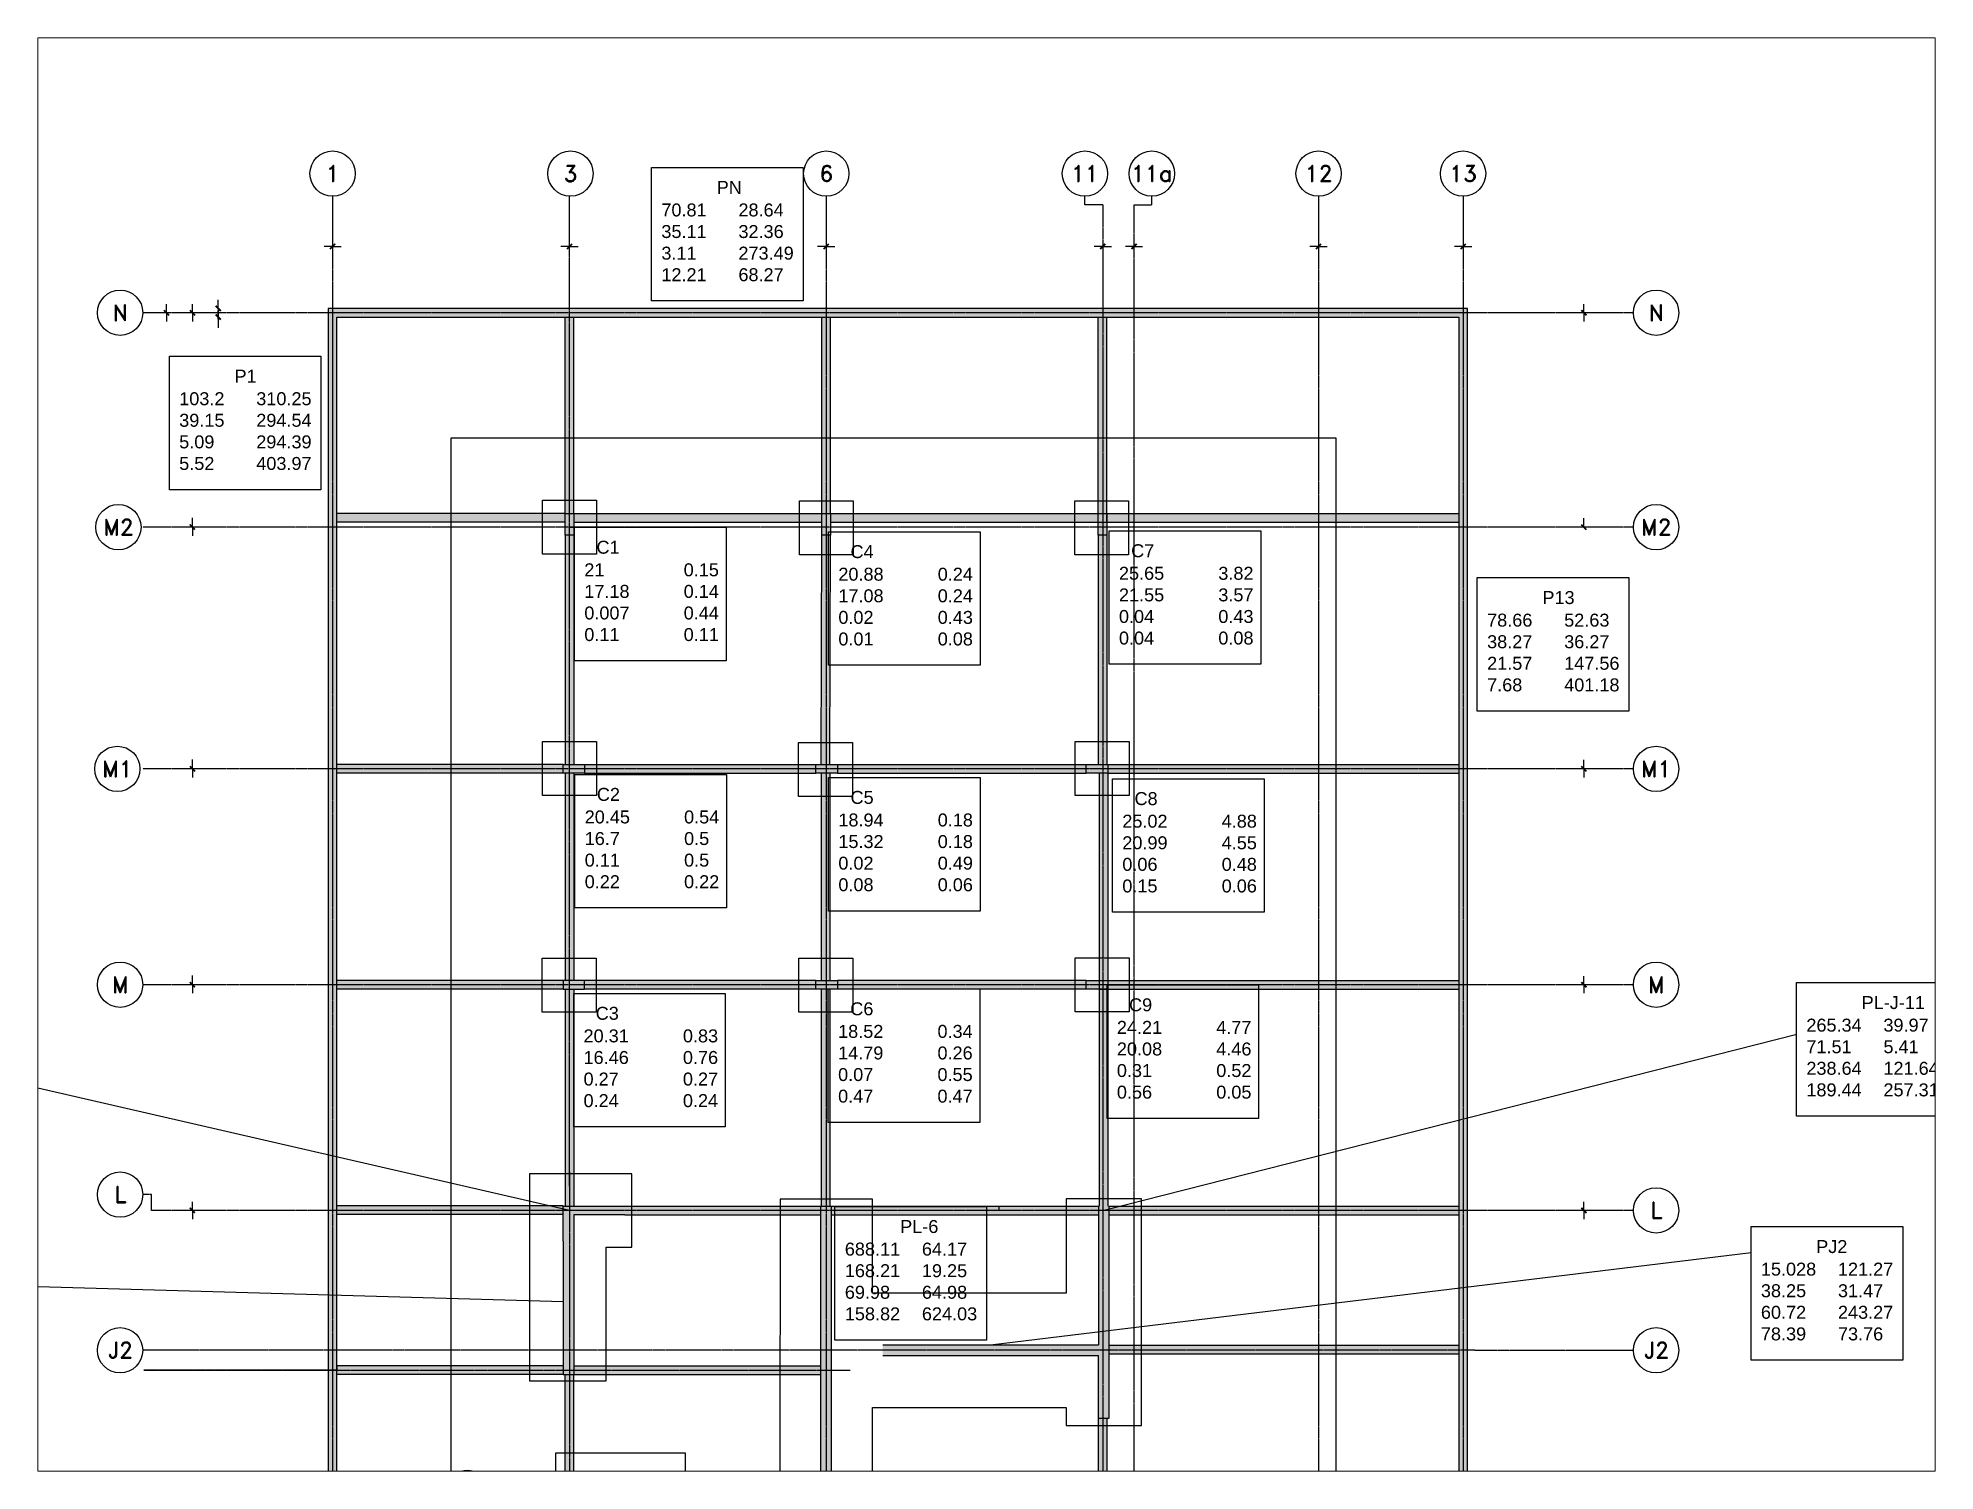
# Paper-space layout 'Layout1' of a CAD drawing. Header units: millimetres. Extents: x 0 to 257, y 0 to 194.
# The model-space entities are those that its viewports show. They can reach past a viewport. Long polylines and large blocks are cut down to what shows.
import ezdxf
from ezdxf.enums import TextEntityAlignment as Align

# ---------------------------------------------------------------- set-up
doc = ezdxf.new("R2010")
doc.units = ezdxf.units.MM
doc.linetypes.add('CENTER', pattern=[2, 1.25, -0.25, 0.25, -0.25])
for name, color, linetype in [('anotaciones', 7, 'Continuous'), ('EJES', 1, 'CENTER'), ('Fundaciones', 6, 'Continuous'), ('MUROS_EST', 5, 'Continuous'), ('VIGAS_1', 2, 'Continuous')]:
    doc.layers.add(name, color=color, linetype=linetype)
doc.styles.add('ROMAND', font='romand', dxfattribs={"height": 31.5})
doc.styles.get("Standard").update_dxf_attribs({"font": 'arial.ttf'})
pattern_1 = [(0, (13.411, -4.617), (0, 6.985), [5.08, -1.905]), (90, (13.411, -4.617), (-6.985, 4e-16), [5.08, -1.905])]

# ---------------------------------------------------------------- blocks, each defined once
blk = doc.blocks.new('EJE-1')
at = {"color": 3, "linetype": 'Continuous'}
blk.add_circle((0, 0), 35, dxfattribs=at)
at = {"color": 5, "linetype": 'Continuous', "style": 'ROMAND'}
blk.add_attdef('0', text='', height=25, dxfattribs=at).set_placement((0.2, 0), align=Align.MIDDLE)

msp = doc.modelspace()

# ---------------------------------------------------------------- hatches: boundary and pattern name
at = {"layer": 'MUROS_EST', "transparency": 33554687}
h = msp.add_hatch(color=5, dxfattribs=at)
h.dxf.hatch_style = 1
h.paths.add_polyline_path([(41.876, 23.406), (45.226, 23.406), (45.226, 53.826), (18.826, 53.826), (18.826, 6.173), (19.026, 6.173), (19.026, 53.626), (45.026, 53.626), (45.026, 23.606), (41.676, 23.606), (41.676, 14.16), (36.574, 14.16), (36.574, 14.657), (36.374, 14.657), (36.374, 14.16), (31.116, 14.16), (31.116, 13.21), (31.316, 13.21), (31.316, 13.91), (36.674, 13.91), (36.674, 7.626), (32.751, 7.228), (32.751, 7.028), (36.874, 7.447), (36.874, 13.91), (41.876, 13.91)], flags=17)
h.paths.add_polyline_path([(36.574, 18.23), (36.374, 18.23), (36.374, 16.91), (33.451, 16.91), (33.451, 20.41), (36.574, 20.41), (36.571, 20.61), (31.116, 20.61), (31.116, 20.41), (33.251, 20.41), (33.251, 16.91), (31.116, 16.91), (31.116, 16.71), (36.374, 16.71), (36.374, 14.657), (36.574, 14.657)], flags=16)
h.paths.add_polyline_path([(29.716, 15.09), (29.516, 15.09), (29.516, 13.66), (24.316, 13.66), (24.316, 6.173), (36.874, 7.447), (36.874, 13.91), (41.876, 13.91), (41.876, 23.406), (45.226, 23.406), (45.226, 53.826), (18.826, 53.826), (18.826, 6.173), (19.026, 6.173), (19.026, 53.626), (45.026, 53.626), (45.026, 23.606), (41.676, 23.606), (41.676, 14.16), (36.574, 14.16), (36.574, 14.657), (36.374, 14.657), (36.374, 14.16), (31.116, 14.16), (31.116, 13.21), (31.316, 13.21), (31.316, 13.91), (36.674, 13.91), (36.674, 7.626), (30.466, 6.997), (30.466, 11.37), (30.121, 12.101), (29.94, 12.016), (30.266, 11.326), (30.266, 6.976), (24.516, 6.393), (24.516, 13.46), (29.516, 13.46), (29.516, 12.96), (29.716, 12.96)])
h = msp.add_hatch(color=5, dxfattribs=at)
h.dxf.hatch_style = 1
h.paths.add_polyline_path([(41.876, 23.406), (45.226, 23.406), (45.226, 53.826), (18.826, 53.826), (18.826, 6.173), (19.026, 6.173), (19.026, 53.626), (45.026, 53.626), (45.026, 23.606), (41.676, 23.606), (41.676, 14.16), (36.574, 14.16), (36.574, 14.657), (36.374, 14.657), (36.374, 14.16), (31.116, 14.16), (31.116, 13.21), (31.316, 13.21), (31.316, 13.91), (36.674, 13.91), (36.674, 7.626), (30.466, 6.997), (30.466, 11.37), (30.121, 12.101), (29.94, 12.016), (30.266, 11.326), (30.266, 6.976), (24.516, 6.393), (24.516, 13.46), (29.516, 13.46), (29.516, 12.96), (29.716, 12.96), (29.716, 15.09), (29.516, 15.09), (29.516, 13.66), (24.316, 13.66), (24.316, 6.173), (36.874, 7.447), (36.874, 13.91), (41.876, 13.91)])
h = msp.add_hatch(color=2, dxfattribs=at)
h.dxf.hatch_style = 1
h.paths.add_polyline_path([(24.516, 23.835), (24.316, 23.835), (24.316, 18.86), (24.516, 18.86)])
h.paths.add_polyline_path([(24.316, 18.86), (19.026, 18.86), (19.026, 18.66), (24.316, 18.66)])
h.paths.add_polyline_path([(24.516, 18.66), (24.316, 18.66), (24.316, 13.66), (24.516, 13.66)])
h.paths.add_polyline_path([(24.316, 13.66), (19.026, 13.66), (19.026, 13.46), (24.316, 13.46)])
h.paths.add_polyline_path([(41.676, 20.61), (36.571, 20.61), (36.574, 20.41), (41.676, 20.41)])
h.paths.add_polyline_path([(30.241, 29.33), (24.516, 29.33), (24.516, 29.13), (30.241, 29.13)])
h.paths.add_polyline_path([(24.266, 29.33), (19.026, 29.33), (19.026, 29.13), (24.266, 29.13)])
h.paths.add_polyline_path([(24.266, 33.034), (19.026, 33.034), (19.026, 32.834), (24.266, 32.834)])
h.paths.add_polyline_path([(36.674, 33.03), (30.491, 33.03), (30.491, 32.83), (36.674, 32.83)])
h.paths.add_polyline_path([(45.026, 29.808), (36.924, 29.808), (36.924, 29.608), (45.026, 29.608)])
h.paths.add_polyline_path([(43.426, 33.03), (36.924, 33.03), (36.924, 32.83), (43.426, 32.83)])
h.paths.add_polyline_path([(45.026, 38.259), (36.889, 38.259), (36.889, 38.059), (45.026, 38.059)])
h.paths.add_polyline_path([(36.889, 43.059), (36.689, 43.059), (36.689, 38.259), (36.889, 38.259)])
h.paths.add_polyline_path([(36.389, 38.259), (30.626, 38.259), (30.626, 38.059), (36.389, 38.059)])
h.paths.add_polyline_path([(30.451, 43.059), (30.251, 43.059), (30.251, 38.259), (30.451, 38.259)])
h.paths.add_polyline_path([(30.126, 38.259), (24.765, 38.259), (24.765, 38.059), (30.126, 38.059)])
h.paths.add_polyline_path([(24.517, 43.059), (24.317, 43.059), (24.317, 38.259), (24.517, 38.259)])
h.paths.add_polyline_path([(24.265, 38.259), (19.026, 38.259), (19.026, 38.059), (24.265, 38.059)])
h.paths.add_polyline_path([(24.517, 38.059), (24.317, 38.059), (24.317, 33.03), (24.517, 33.03)])
h.paths.add_polyline_path([(24.517, 48.576), (24.317, 48.576), (24.317, 43.259), (24.517, 43.259)])
h.paths.add_polyline_path([(30.126, 43.259), (24.765, 43.259), (24.765, 43.059), (30.126, 43.059)])
h.paths.add_polyline_path([(24.265, 43.259), (19.026, 43.259), (19.026, 43.059), (24.265, 43.059)])
h.paths.add_polyline_path([(30.466, 48.576), (30.466, 48.576), (30.266, 48.576), (30.252, 43.259), (30.452, 43.259)])
h.paths.add_polyline_path([(36.389, 43.259), (30.626, 43.259), (30.626, 43.059), (36.389, 43.059)])
h.paths.add_polyline_path([(36.872, 48.576), (36.672, 48.576), (36.672, 43.259), (36.872, 43.259)])
h.paths.add_polyline_path([(45.026, 43.259), (36.889, 43.259), (36.889, 43.059), (45.026, 43.059)])
h.paths.add_polyline_path([(45.026, 49.076), (36.872, 49.076), (36.872, 48.876), (45.026, 48.876)])
h.paths.add_polyline_path([(36.872, 53.626), (36.672, 53.626), (36.672, 49.076), (36.872, 49.076)])
h.paths.add_polyline_path([(36.672, 49.076), (30.466, 49.076), (30.466, 48.876), (36.672, 48.876)])
h.paths.add_polyline_path([(30.466, 53.626), (30.266, 53.626), (30.266, 49.076), (30.466, 49.076)])
h.paths.add_polyline_path([(24.517, 53.626), (24.317, 53.626), (24.317, 49.076), (24.517, 49.076)])
h.paths.add_polyline_path([(24.317, 49.076), (19.026, 49.076), (19.026, 48.876), (24.317, 48.876)])
h.paths.add_polyline_path([(30.266, 49.076), (24.517, 49.076), (24.517, 48.876), (30.266, 48.876)])
h.paths.add_polyline_path([(37.337, 33.446), (41.304, 33.446), (41.304, 33.744), (37.337, 33.744)], flags=9)
h = msp.add_hatch(color=5, dxfattribs=at)
h.dxf.hatch_style = 1
h.paths.add_polyline_path([(29.716, 21.48), (29.516, 21.48), (29.516, 18.86), (24.316, 18.86), (24.316, 18.66), (29.516, 18.66), (29.516, 16.04), (29.716, 16.04)])
h.paths.add_polyline_path([(29.716, 24.83), (29.516, 24.83), (29.516, 24.085), (24.316, 24.085), (24.316, 23.835), (29.516, 23.835), (29.516, 22.43), (29.716, 22.43)])
h.paths.add_polyline_path([(36.874, 24.405), (31.316, 24.405), (31.316, 24.83), (31.116, 24.83), (31.116, 24.155), (31.474, 24.155), (31.474, 21.56), (31.674, 21.56), (31.674, 24.155), (36.874, 24.155)])
h.paths.add_polyline_path([(26.937, 26.706), (24.264, 26.706), (24.264, 26.456), (26.937, 26.456)])
h.paths.add_polyline_path([(36.924, 33.03), (36.674, 33.03), (36.674, 29.815), (31.674, 29.815), (31.674, 29.565), (36.674, 29.565), (36.674, 28.12), (36.924, 28.12)])
h.paths.add_polyline_path([(30.491, 33.03), (30.241, 33.03), (30.241, 26.356), (29.954, 25.772), (30.134, 25.683), (30.491, 26.412)])
h.paths.add_polyline_path([(24.516, 32.83), (25.698, 32.83), (25.698, 33.03), (24.266, 33.03), (24.266, 32.216), (24.266, 29.13), (24.516, 29.13)])
h.paths.add_polyline_path([(36.889, 43.259), (36.389, 43.259), (36.389, 43.059), (36.889, 43.059)])
h.paths.add_polyline_path([(36.689, 38.259), (36.389, 38.259), (36.389, 38.059), (36.689, 38.059)])
h.paths.add_polyline_path([(36.889, 38.259), (36.689, 38.259), (36.689, 38.059), (36.889, 38.059)])
h.paths.add_polyline_path([(30.626, 38.259), (30.126, 38.259), (30.126, 38.059), (30.626, 38.059)])
h.paths.add_polyline_path([(30.626, 43.259), (30.126, 43.259), (30.126, 43.059), (30.626, 43.059)])
h.paths.add_polyline_path([(30.466, 49.076), (30.266, 49.076), (30.266, 48.576), (30.466, 48.576)])
h.paths.add_polyline_path([(36.872, 48.876), (36.672, 48.876), (36.672, 48.576), (36.872, 48.576)])
h.paths.add_polyline_path([(36.872, 49.076), (36.672, 49.076), (36.672, 48.876), (36.872, 48.876)])
h.paths.add_polyline_path([(24.517, 49.076), (24.317, 49.076), (24.317, 48.576), (24.517, 48.576)])
h.paths.add_polyline_path([(24.765, 43.259), (24.265, 43.259), (24.265, 43.059), (24.765, 43.059)])
h.paths.add_polyline_path([(24.765, 38.259), (24.265, 38.259), (24.265, 38.059), (24.765, 38.059)])
h = msp.add_hatch(color=2, dxfattribs=at)
h.dxf.hatch_style = 1
h.paths.add_polyline_path([(45.026, 33.03), (43.426, 33.03), (43.426, 32.83), (45.026, 32.83)])
h.paths.add_polyline_path([(36.889, 38.059), (36.689, 38.059), (36.689, 33.03), (36.889, 33.03)])
h.paths.add_polyline_path([(30.451, 38.059), (30.251, 38.059), (30.251, 33.03), (30.451, 33.03)])
h.paths.add_polyline_path([(41.676, 23.603), (36.571, 23.603), (36.571, 23.403), (41.676, 23.403)])
h.paths.add_polyline_path([(36.571, 24.155), (36.371, 24.155), (36.371, 20.61), (36.571, 20.61)])
h = msp.add_hatch(color=2, dxfattribs=at)
h.dxf.hatch_style = 1
h.paths.add_polyline_path([(30.241, 33.03), (25.698, 33.03), (25.698, 32.83), (30.241, 32.83)])
h = msp.add_hatch(color=5, dxfattribs=at)
h.dxf.hatch_style = 1
h.paths.add_polyline_path([(30.366, 29.69), (30.241, 29.69), (30.241, 26.356), (29.954, 25.772), (30.044, 25.727), (30.366, 26.384)])
h.paths.add_polyline_path([(30.491, 29.69), (30.366, 29.69), (30.366, 26.384), (30.491, 26.639)])
h.paths.add_polyline_path([(30.366, 26.157), (30.366, 26.384), (30.044, 25.727), (30.134, 25.683)])
h.paths.add_polyline_path([(30.477, 26.384), (30.366, 26.384), (30.366, 26.157)])
h.paths.add_polyline_path([(30.491, 26.639), (30.366, 26.384), (30.477, 26.384), (30.491, 26.412)], flags=0)
h = msp.add_hatch(color=2, dxfattribs=at)
h.dxf.hatch_style = 1
h.paths.add_polyline_path([(24.516, 29.13), (24.316, 29.13), (24.316, 26.706), (24.516, 26.706)])
h.paths.add_polyline_path([(24.516, 26.456), (24.316, 26.456), (24.316, 24.085), (24.516, 24.085)])
h = msp.add_hatch(color=2, dxfattribs=at)
h.dxf.hatch_style = 1
h.paths.add_polyline_path([(36.874, 28.12), (36.674, 28.12), (36.672, 24.405), (36.872, 24.405)])
h.paths.add_polyline_path([(36.574, 19.09), (36.374, 19.09), (36.374, 18.23), (36.574, 18.23)])
h.paths.add_polyline_path([(36.484, 20.41), (36.374, 20.41), (36.374, 19.18), (36.484, 19.18)], flags=17)
h.paths.add_polyline_path([(36.574, 20.41), (36.484, 20.41), (36.484, 19.18), (36.374, 19.18), (36.374, 19.09), (36.574, 19.09)])
h.paths.add_polyline_path([(35.714, 18.377), (36.434, 18.377), (36.434, 18.617), (35.714, 18.617)], flags=9)
at = {"layer": 'VIGAS_1', "transparency": 33554687}
h = msp.add_hatch(dxfattribs=at)
h.set_pattern_fill('ANGLE', color=256)
h.set_pattern_definition(pattern_1)
h.paths.add_polyline_path([(36.674, 33.03), (30.491, 33.03), (30.491, 32.93), (36.674, 32.93)])
h = msp.add_hatch(dxfattribs=at)
h.set_pattern_fill('ANGLE', color=256)
h.set_pattern_definition(pattern_1)
h.paths.add_polyline_path([(36.674, 33.03), (32.751, 33.03), (32.751, 32.93), (36.674, 32.93)])

# ---------------------------------------------------------------- linework, layer by layer
at = {"color": 2}
for points in [[(18.926, 55.262), (18.726, 55.262)], [(18.926, 55.262), (19.126, 55.262)], [(24.416, 55.262), (24.216, 55.262)], [(24.416, 55.262), (24.616, 55.262)], [(30.366, 55.262), (30.166, 55.262)], [(30.366, 55.262), (30.566, 55.262)], [(36.774, 55.262), (36.574, 55.262)], [(36.774, 55.262), (36.974, 55.262)], [(37.499, 55.262), (37.299, 55.262)], [(37.499, 55.262), (37.699, 55.262)], [(41.776, 55.262), (41.576, 55.262)], [(41.776, 55.262), (41.976, 55.262)], [(45.126, 55.262), (44.926, 55.262)], [(45.126, 55.262), (45.326, 55.262)], [(15.076, 53.726), (15.076, 53.926)], [(15.076, 53.726), (15.076, 53.526)], [(15.676, 53.726), (15.676, 53.926)], [(15.676, 53.726), (15.676, 53.526)], [(16.276, 53.826), (16.276, 54.026)], [(16.276, 53.826), (16.276, 53.626)], [(16.276, 53.576), (16.276, 53.776)], [(47.926, 53.726), (47.926, 53.926)], [(47.926, 53.726), (47.926, 53.526)], [(16.276, 53.576), (16.276, 53.376)], [(15.676, 48.774), (15.676, 48.974)], [(15.676, 48.761), (15.676, 48.961)], [(47.926, 48.768), (47.926, 48.968)], [(15.676, 48.761), (15.676, 48.561)], [(15.676, 48.761), (15.676, 48.561)], [(15.676, 43.174), (15.676, 43.374)], [(15.676, 43.161), (15.676, 43.361)], [(15.676, 43.161), (15.676, 42.961)], [(15.676, 43.161), (15.676, 42.961)], [(47.926, 43.17), (47.926, 43.37)], [(47.926, 43.159), (47.926, 43.359)], [(47.926, 43.159), (47.926, 43.359)], [(47.926, 43.159), (47.926, 42.959)], [(47.926, 43.159), (47.926, 42.959)], [(15.676, 38.172), (15.676, 38.372)], [(15.676, 38.159), (15.676, 38.359)], [(47.926, 38.159), (47.926, 38.359)], [(47.926, 38.159), (47.926, 38.359)], [(15.676, 38.159), (15.676, 37.959)], [(15.676, 38.159), (15.676, 37.959)], [(47.926, 38.159), (47.926, 37.959)], [(47.926, 38.159), (47.926, 37.959)], [(15.676, 32.93), (15.676, 33.13)], [(15.676, 32.93), (15.676, 33.13)], [(47.926, 32.93), (47.926, 33.13)], [(47.926, 32.93), (47.926, 33.13)], [(15.676, 32.93), (15.676, 32.73)], [(15.676, 32.93), (15.676, 32.73)], [(47.926, 32.93), (47.926, 32.73)], [(47.926, 32.93), (47.926, 32.73)]]:
    msp.add_lwpolyline(points, dxfattribs=at)
at = {"color": 2, "const_width": 0.04}
for points in [[(18.866, 55.202), (18.986, 55.322)], [(24.356, 55.202), (24.476, 55.322)], [(30.306, 55.202), (30.426, 55.322)], [(36.714, 55.202), (36.834, 55.322)], [(37.439, 55.202), (37.559, 55.322)], [(41.716, 55.202), (41.836, 55.322)], [(45.066, 55.202), (45.186, 55.322)], [(15.136, 53.666), (15.016, 53.786)], [(15.736, 53.666), (15.616, 53.786)], [(16.216, 53.886), (16.336, 53.766)], [(16.336, 53.566), (16.216, 53.686)], [(47.986, 53.666), (47.866, 53.786)], [(15.736, 48.701), (15.616, 48.821)], [(15.616, 48.821), (15.736, 48.701)], [(47.866, 48.819), (47.986, 48.699)], [(15.736, 43.101), (15.616, 43.221)], [(15.616, 43.221), (15.736, 43.101)], [(47.986, 43.099), (47.866, 43.219)], [(47.866, 43.219), (47.986, 43.099)], [(15.736, 38.099), (15.616, 38.219)], [(15.616, 38.219), (15.736, 38.099)], [(47.986, 38.099), (47.866, 38.219)], [(47.866, 38.219), (47.986, 38.099)], [(15.616, 32.99), (15.736, 32.87)], [(15.736, 32.87), (15.616, 32.99)], [(47.866, 32.99), (47.986, 32.87)], [(47.986, 32.87), (47.866, 32.99)]]:
    msp.add_lwpolyline(points, dxfattribs=at)
at = {"layer": 'anotaciones'}
for p, q in [((36.774, 32.93), (52.861, 37.016)), ((24.416, 32.93), (11.756, 35.839)), ((30.451, 33.03), (30.569, 33.017)), ((34.174, 29.815), (51.8, 31.954)), ((24.266, 30.815), (11.377, 31.182))]:
    msp.add_line(p, q, dxfattribs=at)
for points in [[(26.317, 57.092), (29.831, 57.092), (29.831, 53.999), (26.317, 53.999)], [(15.143, 52.719), (18.656, 52.719), (18.656, 49.626), (15.143, 49.626)], [(24.531, 48.755), (28.045, 48.755), (28.045, 45.662), (24.531, 45.662)], [(30.419, 48.653), (33.933, 48.653), (33.933, 45.56), (30.419, 45.56)], [(36.923, 48.674), (40.436, 48.674), (40.436, 45.582), (36.923, 45.582)], [(45.455, 47.589), (48.969, 47.589), (48.969, 44.497), (45.455, 44.497)], [(24.54, 43.029), (28.054, 43.029), (28.054, 39.936), (24.54, 39.936)], [(30.419, 42.959), (33.933, 42.959), (33.933, 39.866), (30.419, 39.866)], [(37.001, 42.931), (40.514, 42.931), (40.514, 39.838), (37.001, 39.838)], [(24.513, 37.957), (28.027, 37.957), (28.027, 34.865), (24.513, 34.865)], [(30.414, 38.061), (33.927, 38.061), (33.927, 34.968), (30.414, 34.968)], [(36.875, 38.154), (40.388, 38.154), (40.388, 35.062), (36.875, 35.062)], [(52.854, 38.206), (56.368, 38.206), (56.368, 35.113), (52.854, 35.113)], [(30.569, 33.017), (34.083, 33.017), (34.083, 29.924), (30.569, 29.924)], [(51.801, 32.553), (55.314, 32.553), (55.314, 29.46), (51.801, 29.46)]]:
    msp.add_lwpolyline(points, close=True, dxfattribs=at)
at = {"layer": 'EJES'}
for p, q in [((18.926, 56.426), (18.926, 1.05)), ((24.416, 54.9), (24.416, 56.426)), ((30.366, 56.426), (30.366, 1.25)), ((36.361, 56.226), (36.361, 56.426)), ((37.912, 56.226), (37.912, 56.426)), ((41.776, 56.426), (41.776, 1.05)), ((45.126, 56.426), (45.126, 1.05)), ((36.774, 56.226), (36.361, 56.226)), ((36.774, 56.226), (36.774, 1.05)), ((37.499, 1.25), (37.499, 56.226)), ((37.499, 56.226), (37.912, 56.226)), ((24.416, 34.969), (24.416, 54.9)), ((49.075, 53.726), (14.526, 53.726)), ((49.075, 48.759), (14.526, 48.759)), ((49.075, 43.159), (14.526, 43.159)), ((49.075, 38.159), (14.526, 38.159)), ((24.416, 33.494), (24.416, 34.969)), ((24.416, 33.822), (24.416, 1.05)), ((14.729, 33.295), (14.529, 33.295)), ((14.729, 32.93), (14.729, 33.295)), ((49.075, 32.93), (14.729, 32.93)), ((45.399, 29.69), (14.524, 29.69)), ((45.399, 29.69), (49.075, 29.69)), ((19.026, 29.23), (14.549, 29.23)), ((14.549, 29.23), (30.918, 29.23)), ((19.026, 29.13), (19.026, 29.33)), ((19.026, 29.33), (19.026, 29.23)), ((29.794, 25.218), (30.556, 26.771))]:
    msp.add_line(p, q, dxfattribs=at)
at = {"layer": 'Fundaciones'}
for p, q in [((18.926, 53.826), (18.926, 50.826)), ((24.266, 32.834), (24.116, 32.834)), ((45.126, 23.406), (45.126, 26.706))]:
    msp.add_line(p, q, dxfattribs=at)
for points in [[(38.376, 13.91), (41.876, 13.91), (41.876, 23.406), (45.226, 23.406), (45.226, 53.826), (18.826, 53.826), (18.826, 6.173), (21.676, 6.173), (21.676, 50.826), (42.176, 50.826), (42.176, 26.706), (41.676, 26.706), (41.676, 23.403)], [(25.858, 33.78), (23.491, 33.78), (23.491, 28.98), (25.266, 28.98), (25.266, 32.08), (25.858, 32.08), (25.858, 33.78)], [(31.441, 25.98), (31.441, 28.365), (35.924, 28.365), (35.924, 27.95), (37.674, 27.95), (37.674, 33.2), (35.924, 33.2), (35.924, 31.015), (31.441, 31.015), (31.441, 33.19), (29.301, 33.19), (29.291, 25.98)], [(24.094, 27.306), (24.094, 25.856), (27.107, 25.856), (27.107, 27.306), (24.094, 27.306)]]:
    msp.add_lwpolyline(points, dxfattribs=at)
for points in [[(25.041, 48.134), (23.791, 48.134), (23.791, 49.384), (25.041, 49.384)], [(30.993, 48.116), (29.743, 48.116), (29.743, 49.366), (30.993, 49.366)], [(37.375, 48.118), (36.125, 48.118), (36.125, 49.368), (37.375, 49.368)], [(24.416, 48.759), (25.041, 48.759), (25.041, 48.134), (24.416, 48.134)], [(25.042, 42.544), (23.792, 42.544), (23.792, 43.794), (25.042, 43.794)], [(30.976, 42.522), (29.726, 42.522), (29.726, 43.772), (30.976, 43.772)], [(37.385, 42.543), (36.135, 42.543), (36.135, 43.793), (37.385, 43.793)], [(25.031, 37.523), (23.781, 37.523), (23.781, 38.773), (25.031, 38.773)], [(30.98, 37.523), (29.73, 37.523), (29.73, 38.773), (30.98, 38.773)], [(37.384, 37.533), (36.134, 37.533), (36.134, 38.783), (37.384, 38.783)]]:
    msp.add_lwpolyline(points, close=True, dxfattribs=at)
at = {"layer": 'MUROS_EST'}
for p, q in [((24.266, 33.03), (25.698, 33.03)), ((24.266, 32.216), (24.266, 33.03)), ((30.241, 26.356), (30.241, 33.03)), ((30.241, 33.03), (30.491, 33.03)), ((30.491, 26.412), (30.491, 33.03)), ((36.674, 33.03), (36.674, 29.815)), ((36.924, 28.12), (36.924, 33.03)), ((25.698, 32.83), (24.516, 32.83)), ((24.516, 32.83), (24.516, 29.13)), ((24.266, 32.216), (24.266, 29.13)), ((31.674, 29.815), (36.674, 29.815)), ((31.674, 29.565), (36.674, 29.565)), ((36.674, 28.12), (36.674, 29.565)), ((24.266, 29.13), (24.516, 29.13)), ((36.674, 28.12), (36.924, 28.12)), ((24.264, 26.456), (24.264, 26.706)), ((24.266, 26.706), (26.937, 26.706)), ((26.937, 26.706), (26.937, 26.456))]:
    msp.add_line(p, q, dxfattribs=at)
for points in [[(45.226, 23.406), (45.226, 53.826), (18.826, 53.826), (18.826, 6.173)], [(19.026, 6.173), (19.026, 53.626), (45.026, 53.626), (45.026, 23.606)]]:
    msp.add_lwpolyline(points, dxfattribs=at)
for points in [[(24.317, 49.076), (24.517, 49.076), (24.517, 48.576), (24.317, 48.576)], [(30.266, 49.076), (30.466, 49.076), (30.466, 48.576), (30.266, 48.576)], [(36.672, 49.076), (36.872, 49.076), (36.872, 48.576), (36.672, 48.576)], [(24.265, 43.259), (24.765, 43.259), (24.765, 43.059), (24.265, 43.059)], [(30.126, 43.259), (30.626, 43.259), (30.626, 43.059), (30.126, 43.059)], [(36.389, 43.259), (36.889, 43.259), (36.889, 43.059), (36.389, 43.059)], [(24.265, 38.059), (24.765, 38.059), (24.765, 38.259), (24.265, 38.259)], [(30.126, 38.259), (30.626, 38.259), (30.626, 38.059), (30.126, 38.059)], [(36.389, 38.259), (36.889, 38.259), (36.889, 38.059), (36.389, 38.059)]]:
    msp.add_lwpolyline(points, close=True, dxfattribs=at)
at = {"layer": 'VIGAS_1'}
for p, q in [((24.317, 49.076), (24.317, 53.626)), ((24.517, 49.076), (24.517, 53.626)), ((30.266, 49.076), (30.266, 53.626)), ((30.466, 49.076), (30.466, 53.626)), ((36.672, 49.076), (36.672, 53.626)), ((36.872, 48.876), (36.872, 53.626)), ((24.317, 49.076), (19.026, 49.076)), ((24.317, 48.876), (19.026, 48.876)), ((24.517, 49.076), (30.266, 49.076)), ((24.517, 48.876), (30.266, 48.876)), ((30.466, 49.076), (36.672, 49.076)), ((30.466, 48.876), (36.872, 48.876)), ((36.872, 49.076), (45.026, 49.076)), ((36.872, 48.876), (45.026, 48.876)), ((24.317, 48.576), (24.317, 43.259)), ((24.517, 48.576), (24.517, 43.259)), ((30.252, 43.259), (30.266, 48.576)), ((30.452, 43.258), (30.466, 48.575)), ((36.672, 48.576), (36.672, 43.259)), ((36.872, 48.576), (36.872, 43.259)), ((24.265, 43.259), (19.026, 43.259)), ((24.765, 43.259), (30.126, 43.259)), ((30.626, 43.259), (36.389, 43.259)), ((36.889, 43.259), (45.026, 43.259)), ((24.265, 43.059), (19.026, 43.059)), ((24.317, 43.059), (24.317, 38.259)), ((24.517, 43.059), (24.517, 38.259)), ((24.765, 43.059), (30.126, 43.059)), ((30.251, 43.059), (30.251, 38.259)), ((30.451, 43.059), (30.451, 38.259)), ((30.626, 43.059), (36.389, 43.059)), ((36.689, 43.059), (36.689, 38.059)), ((36.889, 43.059), (45.026, 43.059)), ((36.889, 43.059), (36.889, 38.259)), ((24.265, 38.259), (19.026, 38.259)), ((30.126, 38.259), (24.765, 38.259)), ((36.389, 38.259), (30.626, 38.259)), ((36.889, 38.259), (45.026, 38.259)), ((24.265, 38.059), (19.026, 38.059)), ((24.317, 38.059), (24.317, 33.03)), ((24.517, 38.059), (24.517, 33.03)), ((30.126, 38.059), (24.765, 38.059)), ((30.251, 38.059), (30.251, 33.03)), ((30.451, 38.059), (30.451, 33.03)), ((36.389, 38.059), (30.626, 38.059)), ((36.689, 38.059), (45.026, 38.059)), ((36.689, 38.059), (36.689, 33.03)), ((36.889, 38.059), (36.889, 33.03)), ((24.266, 33.034), (19.026, 33.034)), ((25.698, 33.03), (30.241, 33.03)), ((30.491, 33.03), (36.674, 33.03)), ((36.924, 33.03), (45.026, 33.03)), ((24.266, 32.834), (19.026, 32.834)), ((25.698, 32.83), (30.241, 32.83)), ((30.491, 32.83), (36.674, 32.83)), ((36.924, 32.83), (45.026, 32.83)), ((36.924, 29.808), (45.026, 29.808)), ((36.924, 29.608), (45.026, 29.608)), ((24.266, 29.33), (19.026, 29.33)), ((24.266, 29.13), (19.026, 29.13)), ((24.316, 26.706), (24.316, 29.13)), ((24.516, 29.33), (30.241, 29.33)), ((24.516, 29.13), (30.241, 29.13)), ((24.516, 26.706), (24.516, 29.13)), ((36.672, 24.405), (36.674, 28.12)), ((36.872, 24.405), (36.874, 28.12))]:
    msp.add_line(p, q, dxfattribs=at)

# ---------------------------------------------------------------- block references
for p, xscale, yscale, zscale, values in [((18.926, 56.951), 0.0150000000003274, 0.0150000000003274, 0.0150000000003274, {'0': '1'}), ((24.438, 56.95), 0.0150000000003274, 0.0150000000003274, 0.0150000000003274, {'0': '3'}), ((30.366, 56.951), 0.0150000000003274, 0.0150000000003274, 0.0150000000003274, {'0': '6'}), ((36.361, 56.951), 0.0150000000003274, 0.0150000000003274, 0.0150000000003274, {'0': '11'}), ((37.912, 56.951), 0.0150000000003274, 0.0150000000003274, 0.0150000000003274, {'0': '11a'}), ((41.776, 56.951), 0.0150000000003274, 0.0150000000003274, 0.0150000000003274, {'0': '12'}), ((45.126, 56.951), 0.0150000000003274, 0.0150000000003274, 0.0150000000003274, {'0': '13'}), ((14.001, 53.726), 0.0150000000003274, 0.0150000000003274, 0.0150000000003274, {'0': 'N'}), ((49.6, 53.726), 0.0150000000003274, 0.0150000000003274, 0.0150000000003274, {'0': 'N'}), ((13.96, 48.759), 0.0150000000003274, 0.0150000000003274, 0.0150000000003274, {'0': 'M2'}), ((49.6, 48.759), 0.0150000000003274, 0.0150000000003274, 0.0150000000003274, {'0': 'M2'}), ((13.936, 43.159), 0.0150000000003274, 0.0150000000003274, 0.0150000000003274, {'0': 'M1'}), ((49.6, 43.159), 0.0150000000003274, 0.0150000000003274, 0.0150000000003274, {'0': 'M1'}), ((14.001, 38.159), 0.0150000000003274, 0.0150000000003274, 0.0150000000003274, {'0': 'M'}), ((49.6, 38.159), 0.0150000000003274, 0.0150000000003274, 0.0150000000003274, {'0': 'M'}), ((14.001, 33.295), 0.0150000000003274, 0.0150000000003274, 0.0150000000003274, {'0': 'L'}), ((49.6, 32.93), 0.0150000000003274, 0.0150000000003274, 0.0150000000003274, {'0': 'L'}), ((13.999, 29.69), 0.0150000000003274, 0.0150000000003274, 0.0150000000003274, {'0': 'J2'}), ((49.6, 29.69), 0.0150000000003274, 0.0150000000003274, 0.0150000000003274, {'0': 'J2'}), ((22.047, 26.559), 0.0100000000002183, 0.0100000000002183, 0.0100000000002183, {'0': 'J1'})]:
    msp.add_blockref('EJE-1', p, dxfattribs=dict(xscale=xscale, yscale=yscale, zscale=zscale)).add_auto_attribs(values)

# ---------------------------------------------------------------- texts
at = {"layer": 'anotaciones', "char_height": 0.3, "width": 2.0629, "attachment_point": 1}
for s, insert in [('PN', (27.827, 56.781)), ('70.81\\P35.11\\P3.11\\P12.21', (26.545, 56.258)), ('28.64\\P32.36\\P273.49\\P68.27', (28.331, 56.258)), ('P1', (16.652, 52.408)), ('103.2\\P39.15\\P5.09\\P5.52', (15.37, 51.885)), ('310.25\\P294.54\\P294.39\\P403.97', (17.156, 51.885)), ('C1', (25.041, 48.444)), ('C7', (37.433, 48.363)), ('C4', (30.929, 48.342)), ('21\\P17.18\\P0.007\\P0.11', (24.759, 47.921)), ('0.15\\P0.14\\P0.44\\P0.11', (27.062, 47.921)), ('20.88\\P17.08\\P0.02\\P0.01', (30.647, 47.819)), ('0.24\\P0.24\\P0.43\\P0.08', (32.95, 47.819)), ('25.65\\P21.55\\P0.04\\P0.04', (37.15, 47.84)), ('3.82\\P3.57\\P0.43\\P0.08', (39.453, 47.84)), ('P13', (46.965, 47.278)), ('78.66\\P38.27\\P21.57\\P7.68', (45.683, 46.755)), ('52.63\\P36.27\\P147.56\\P401.18', (47.469, 46.755)), ('C2', (25.05, 42.718)), ('C5', (30.929, 42.648)), ('C8', (37.511, 42.62)), ('20.45\\P16.7\\P0.11\\P0.22', (24.768, 42.195)), ('0.54\\P0.5\\P0.5\\P0.22', (27.071, 42.195)), ('18.94\\P15.32\\P0.02\\P0.08', (30.647, 42.125)), ('0.18\\P0.18\\P0.49\\P0.06', (32.95, 42.125)), ('25.02\\P20.99\\P0.06\\P0.15', (37.228, 42.097)), ('4.88\\P4.55\\P0.48\\P0.06', (39.531, 42.097)), ('C9', (37.384, 37.843)), ('PL-J-11', (54.363, 37.895)), ('C3', (25.023, 37.646)), ('C6', (30.923, 37.75)), ('265.34\\P71.51\\P238.64\\P189.44', (53.082, 37.372)), ('39.97\\P5.41\\P121.64\\P257.31', (54.868, 37.372)), ('20.31\\P16.46\\P0.27\\P0.24', (24.741, 37.123)), ('0.83\\P0.76\\P0.27\\P0.24', (27.044, 37.123)), ('18.52\\P14.79\\P0.07\\P0.47', (30.641, 37.227)), ('0.34\\P0.26\\P0.55\\P0.47', (32.944, 37.227)), ('24.21\\P20.08\\P0.31\\P0.56', (37.102, 37.32)), ('4.77\\P4.46\\P0.52\\P0.05', (39.405, 37.32)), ('PL-6', (32.079, 32.706)), ('688.11\\P168.21\\P69.98\\P158.82', (30.797, 32.183)), ('64.17\\P19.25\\P64.98\\P624.03', (32.583, 32.183)), ('PJ2', (53.31, 32.242)), ('15.028\\P38.25\\P60.72\\P78.39', (52.028, 31.719)), ('121.27\\P31.47\\P243.27\\P73.76', (53.814, 31.719))]:
    msp.add_mtext(s, dxfattribs=dict(at, insert=insert))

psp = doc.layouts.get("Layout1")

# ---------------------------------------------------------------- viewports
at = {"layer": 'anotaciones', "view_target_point": (114.366, 30.991)}
psp.add_viewport(center=(128.53, 97.1), size=(256.75, 193.8758), view_center_point=(-80.285, 12.501), view_height=33.20169, dxfattribs=at)

doc.saveas('drawing.dxf')
